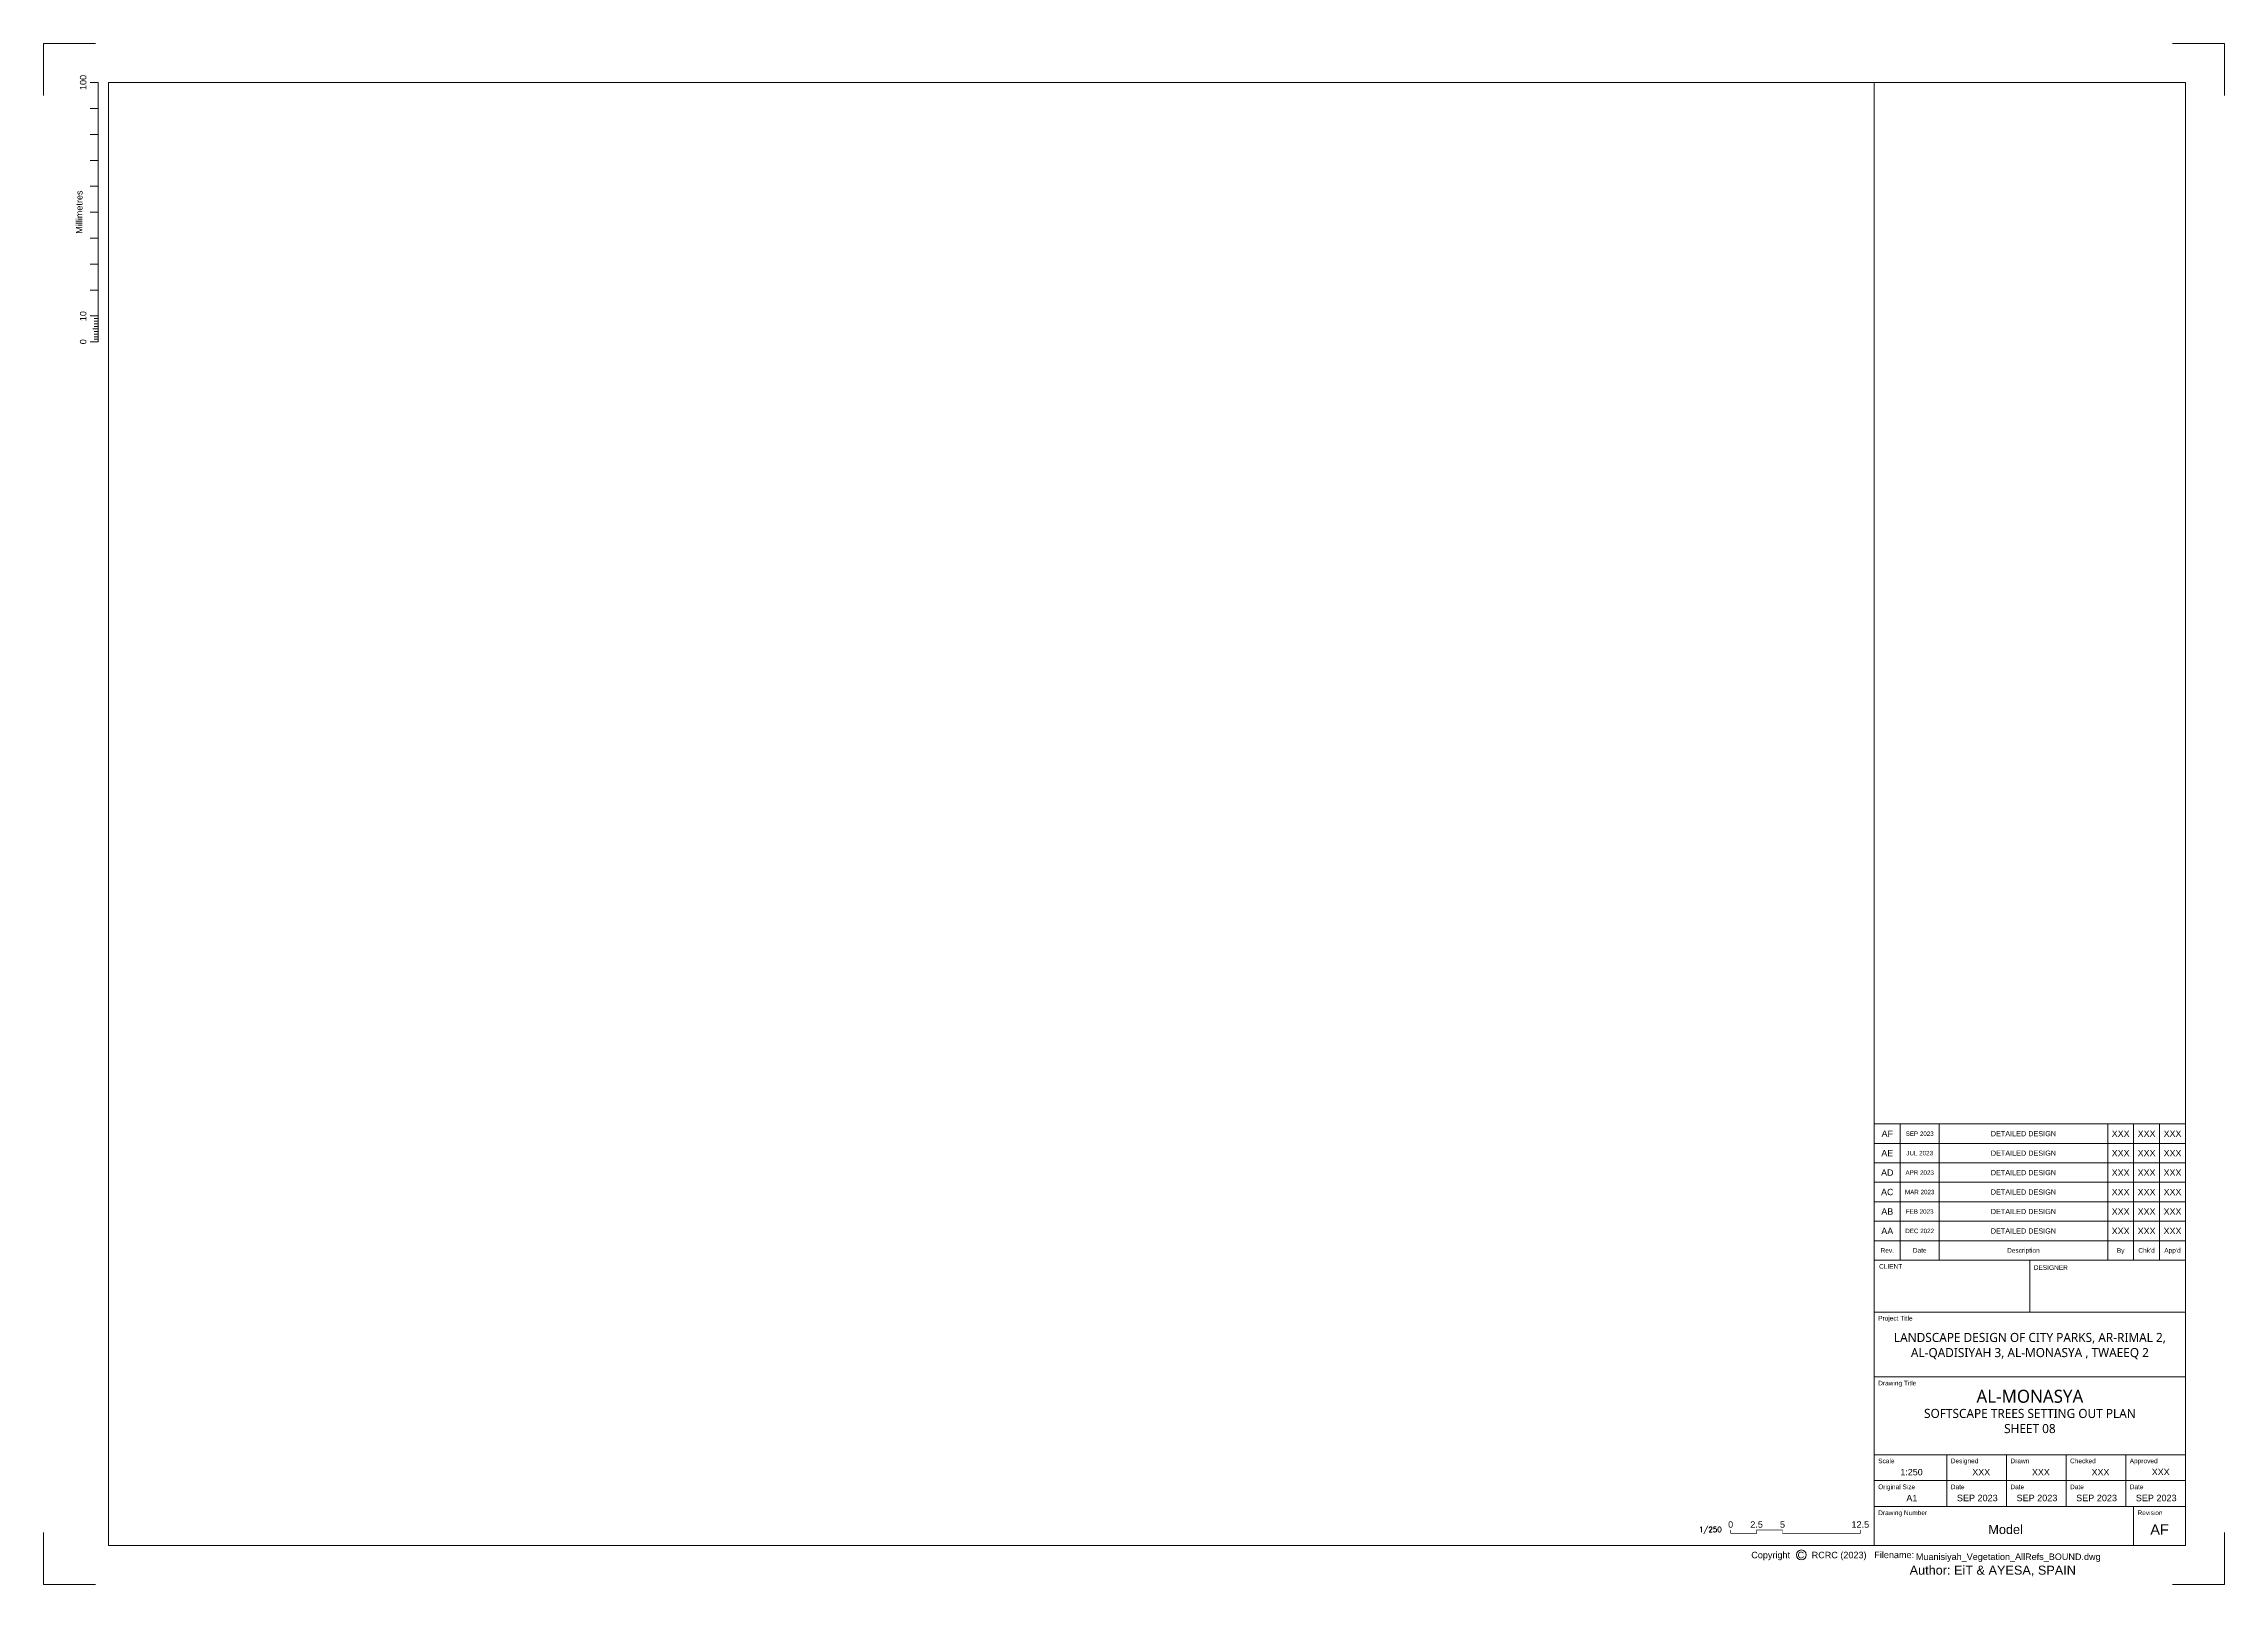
# Paper-space layout 'JVEA-GRP-MON-SFT-4009' of a CAD drawing. Header units: metres. Extents: x 0.001 to 0.842, y 0.003 to 0.597.
import ezdxf
from ezdxf.enums import TextEntityAlignment as Align

# ---------------------------------------------------------------- set-up
doc = ezdxf.new("R2010")
doc.units = ezdxf.units.M
doc.header["$LTSCALE"] = 5
for name, color, linetype in [('A_TEXT_EDIT', 7, 'Continuous'), ('XREF_MON_TITLE BLOCK$0$EA_TEXT_NOTEDIT', 7, 'Continuous'), ('XREF_MON_TITLE BLOCK$0$EA_TEXT_REF', 7, 'Continuous'), ('XREF_MON_TITLE BLOCK$0$G-ANNO AA', 7, 'Continuous')]:
    doc.layers.add(name, color=color, linetype=linetype)
doc.layers.add('EiT_aux', color=50, linetype='Continuous', plot=False)
for name, color, linetype, lineweight in [('XREF_MON_TITLE BLOCK$0$EA_PLAN TEMPLATE', 7, 'Continuous', 15), ('XREF_MON_TITLE BLOCK$0$G-ANNO-TTLB', 7, 'Continuous', 15), ('XREF_MON_TITLE BLOCK$0$Z-TTLB-TEXT', 4, 'Continuous', 0)]:
    doc.layers.add(name, color=color, linetype=linetype, lineweight=lineweight)
doc.styles.add('Arial_4', font='arial.ttf', dxfattribs={"height": 1.8})
doc.styles.add('ATK_Arial_5.0mm', font='arial.ttf', dxfattribs={"height": 5})
doc.styles.add('POBLET2', font='romans.shx')
doc.styles.get("Standard").update_dxf_attribs({"font": 'arial.ttf'})
doc.styles.add('XREF_MON_TITLE BLOCK$0$Arial_4', font='arial.ttf', dxfattribs={"height": 2.5})
doc.styles.add('XREF_MON_TITLE BLOCK$0$Arial_6', font='arial.ttf', dxfattribs={"height": 1.8})
doc.styles.add('XREF_MON_TITLE BLOCK$0$Arial_7', font='arial.ttf', dxfattribs={"height": 3.5})
doc.styles.add('XREF_MON_TITLE BLOCK$0$ATK_Arial_2.5mm', font='arial.ttf', dxfattribs={"height": 2.5})
doc.styles.add('XREF_MON_TITLE BLOCK$0$ATK_Arial_3.5m', font='arial.ttf', dxfattribs={"height": 3.5})
doc.styles.add('XREF_MON_TITLE BLOCK$0$ATK_Arial_4.0m', font='arial.ttf', dxfattribs={"height": 4})
doc.styles.add('XREF_MON_TITLE BLOCK$0$ATK_Arial_4.0mm', font='arial.ttf', dxfattribs={"height": 4})
doc.styles.add('XREF_MON_TITLE BLOCK$0$ATK_Arial_5.0mm', font='arial.ttf', dxfattribs={"height": 5})

# ---------------------------------------------------------------- blocks, each defined once
blk = doc.blocks.new('XREF_MON_TITLE BLOCK')
at = {"layer": 'XREF_MON_TITLE BLOCK$0$EA_PLAN TEMPLATE', "lineweight": 13}
for p, q in [((21, 579), (18, 579)), ((21, 479), (21, 579)), ((21, 569), (18, 569)), ((21, 559), (18, 559)), ((21, 549), (18, 549)), ((21, 539), (18, 539)), ((21, 529), (18, 529)), ((21, 519), (18, 519)), ((21, 509), (18, 509)), ((21, 499), (18, 499)), ((21, 489), (18, 489)), ((21, 488), (19.5, 488)), ((21, 484), (19, 484)), ((21, 487), (19.5, 487)), ((21, 486), (19.5, 486)), ((21, 485), (19.5, 485)), ((21, 483), (19.5, 483)), ((21, 482), (19.5, 482)), ((21, 481), (19.5, 481)), ((21, 480), (19.5, 480)), ((21, 479), (18, 479))]:
    blk.add_line(p, q, dxfattribs=at)
at = {"layer": 'XREF_MON_TITLE BLOCK$0$EA_PLAN TEMPLATE', "lineweight": 5}
for p, q in [((706, 125), (706, 579)), ((826, 50), (706, 50)), ((826, 30), (706, 30)), ((806, 15), (806, 30))]:
    blk.add_line(p, q, dxfattribs=at)
at = {"layer": 'XREF_MON_TITLE BLOCK$0$EA_PLAN TEMPLATE'}
for p, q in [((826, 177.5), (706, 177.5)), ((716, 177.5), (716, 125)), ((731, 177.5), (731, 125)), ((796, 125), (796, 177.5)), ((806, 125), (806, 177.5)), ((816, 177.5), (816, 125)), ((706, 170), (826, 170)), ((826, 170), (706, 170)), ((706, 162.5), (826, 162.5)), ((706, 155), (826, 155)), ((706, 147.5), (826, 147.5)), ((826, 140), (706, 140)), ((706, 132.5), (826, 132.5)), ((706, 125), (826, 125)), ((766, 105), (766, 125)), ((826, 80), (706, 80)), ((734, 30), (734, 50)), ((757, 30), (757, 50)), ((780, 30), (780, 50)), ((803, 30), (803, 50)), ((826, 40), (706, 40))]:
    blk.add_line(p, q, dxfattribs=at)
at = {"layer": 'XREF_MON_TITLE BLOCK$0$EA_PLAN TEMPLATE', "flags": 128}
for points in [[(0, 574), (0, 594), (20, 594)], [(821, 594), (841, 594), (841, 574)], [(20, 0), (0, 0), (0, 20)], [(841, 20), (841, 0), (821, 0)], [(841, 20), (841, 0), (821, 0)]]:
    blk.add_lwpolyline(points, dxfattribs=at)
at = {"layer": 'XREF_MON_TITLE BLOCK$0$EA_PLAN TEMPLATE', "lineweight": 5, "flags": 128}
for points in [[(826, 15), (826, 579), (25, 579), (25, 15)], [(25, 15), (826, 15)]]:
    blk.add_lwpolyline(points, dxfattribs=at)
at = {"layer": 'XREF_MON_TITLE BLOCK$0$EA_PLAN TEMPLATE'}
for points in [[(706, 105), (826, 105), (826, 125), (706, 125)], [(706, 105), (826, 105), (826, 15), (706, 15)]]:
    blk.add_lwpolyline(points, close=True, dxfattribs=at)
at = {"layer": 'XREF_MON_TITLE BLOCK$0$G-ANNO-TTLB', "lineweight": 5}
blk.add_circle((677.88, 11.37), 1.9, dxfattribs=at)
at = {"layer": 'XREF_MON_TITLE BLOCK$0$EA_PLAN TEMPLATE', "lineweight": 13, "style": 'XREF_MON_TITLE BLOCK$0$ATK_Arial_2.5mm'}
for s, p in [('100', (16.5, 579.02)), ('Millimetres', (15, 529.04)), ('10', (16.5, 488.93)), ('0', (16.5, 479.06))]:
    blk.add_text(s, height=2.5, rotation=90, dxfattribs=at).set_placement(p, align=Align.CENTER)
at = {"layer": 'XREF_MON_TITLE BLOCK$0$EA_TEXT_NOTEDIT', "lineweight": 5, "style": 'XREF_MON_TITLE BLOCK$0$Arial_6'}
for s, p in [('Rev.', (711, 128.75)), ('Date', (723.5, 128.75)), ('Description', (763.5, 128.75)), ('By', (801, 128.75)), ("Chk'd", (811, 128.75)), ("App'd", (821, 128.75))]:
    blk.add_text(s, height=1.8, dxfattribs=at).set_placement(p, align=Align.MIDDLE_CENTER)
for s, p in [('CLIENT', (707.85, 123.5)), ('Project Title', (707.5, 103.5)), ('Drawing Title', (707.5, 78.5)), ('Scale', (707.5, 48.5)), ('Designed', (735.5, 48.5)), ('Drawn', (758.5, 48.5)), ('Checked', (781.5, 48.5)), ('Approved', (804.5, 48.5)), ('Original Size', (707.5, 38.5)), ('Date', (735.5, 38.5)), ('Date', (758.5, 38.5)), ('Date', (781.5, 38.5)), ('Date', (804.5, 38.5)), ('Drawing Number', (707.5, 28.5)), ('Revision', (807.5, 28.5))]:
    blk.add_text(s, height=1.8, dxfattribs=at).set_placement(p, align=Align.TOP_LEFT)
blk.add_text('DESIGNER', height=1.8, dxfattribs=at).set_placement((767.5, 121.24))
at = {"layer": 'XREF_MON_TITLE BLOCK$0$EA_TEXT_REF', "lineweight": 5, "style": 'XREF_MON_TITLE BLOCK$0$Arial_6'}
blk.add_text('A1', height=2.5, dxfattribs=at).set_placement((720.5, 32), align=Align.CENTER)
at = {"layer": 'XREF_MON_TITLE BLOCK$0$EA_TEXT_REF', "color": 7, "linetype": 'Continuous', "style": 'XREF_MON_TITLE BLOCK$0$ATK_Arial_3.5m'}
blk.add_text('Model', height=3.5, dxfattribs=at).set_placement((756.63, 19.42), align=Align.CENTER)
at = {"layer": 'XREF_MON_TITLE BLOCK$0$EA_TEXT_REF', "linetype": 'Continuous', "insert": (766, 91.86), "char_height": 3.5, "attachment_point": 5, "style": 'XREF_MON_TITLE BLOCK$0$ATK_Arial_5.0mm'}
blk.add_mtext_dynamic_manual_height_columns('{\\fSegoe UI|b0|i0|c0|p34;LANDSCAPE DESIGN OF CITY PARKS, AR-RIMAL 2, AL-QADISIYAH 3, AL-MONASYA , TWAEEQ 2 }', width=108.2239, gutter_width=20, heights=[0], dxfattribs=at)
at = {"layer": 'XREF_MON_TITLE BLOCK$0$EA_TEXT_REF', "color": 7, "linetype": 'Continuous', "insert": (816, 21.14), "char_height": 4, "attachment_point": 5, "line_spacing_factor": 0.938532, "style": 'XREF_MON_TITLE BLOCK$0$ATK_Arial_4.0m'}
blk.add_mtext_dynamic_manual_height_columns('AF', width=9.9282, gutter_width=20, heights=[0], dxfattribs=at)
at = {"layer": 'XREF_MON_TITLE BLOCK$0$G-ANNO AA', "lineweight": 5, "style": 'XREF_MON_TITLE BLOCK$0$Arial_6'}
for p in [(763.5, 173.75), (763.5, 166.25), (763.5, 158.75), (763.5, 151.25), (763.5, 143.75), (763.5, 136.25)]:
    blk.add_text('DETAILED DESIGN', height=2, dxfattribs=at).set_placement(p, align=Align.MIDDLE_CENTER)
at = {"layer": 'XREF_MON_TITLE BLOCK$0$G-ANNO AA', "lineweight": 211, "attachment_point": 5, "line_spacing_factor": 0.938532, "style": 'XREF_MON_TITLE BLOCK$0$Arial_4'}
for s, width, insert, char_height in [('AF', 4.7281, (711, 173.75), 2.459), ('SEP 2023', 12.1744, (723.5, 173.75), 1.721), ('XXX', 7.3301, (801, 173.75), 2.459), ('XXX', 7.3301, (811, 173.75), 2.459), ('XXX', 7.3301, (821, 173.75), 2.459), ('AD', 4.7281, (711, 158.75), 2.459), ('AE', 4.7281, (711, 166.25), 2.459), ('JUL 2023', 12.1744, (723.5, 166.25), 1.721), ('XXX', 7.3301, (801, 166.25), 2.459), ('XXX', 7.3301, (801, 158.75), 2.459), ('XXX', 7.3301, (811, 166.25), 2.459), ('XXX', 7.3301, (811, 158.75), 2.459), ('XXX', 7.3301, (821, 166.25), 2.459), ('XXX', 7.3301, (821, 158.75), 2.459), ('AC', 4.7281, (711, 151.25), 2.459), ('APR 2023', 12.1744, (723.5, 158.75), 1.721), ('MAR 2023', 12.1744, (723.5, 151.25), 1.721), ('XXX', 7.3301, (801, 151.25), 2.459), ('XXX', 7.3301, (811, 151.25), 2.459), ('XXX', 7.3301, (821, 151.25), 2.459), ('AB', 4.7281, (711, 143.75), 2.459), ('FEB 2023', 12.1744, (723.5, 143.75), 1.721), ('XXX', 7.3301, (801, 143.75), 2.459), ('XXX', 7.3301, (811, 143.75), 2.459), ('XXX', 7.3301, (821, 143.75), 2.459), ('AA', 4.7281, (711, 136.25), 2.459), ('DEC 2022', 12.1744, (723.5, 136.25), 1.721), ('XXX', 7.3301, (801, 136.25), 2.459), ('XXX', 7.3301, (811, 136.25), 2.459), ('XXX', 7.3301, (821, 136.25), 2.459)]:
    blk.add_mtext_dynamic_manual_height_columns(s, width=width, gutter_width=20, heights=[0], dxfattribs=dict(at, insert=insert, char_height=char_height))
at = {"layer": 'XREF_MON_TITLE BLOCK$0$G-ANNO-TTLB', "lineweight": 5}
for s, height, style, p in [('Filename: ', 2.5, 'XREF_MON_TITLE BLOCK$0$Arial_4', (706, 11.37)), ('Author: EiT & AYESA, SPAIN ', 3.5, 'XREF_MON_TITLE BLOCK$0$Arial_7', (719.62, 5.48))]:
    blk.add_text(s, height=height, dxfattribs=dict(at, style=style)).set_placement(p, align=Align.MIDDLE_LEFT)
at = {"layer": 'XREF_MON_TITLE BLOCK$0$G-ANNO-TTLB', "linetype": 'Continuous', "insert": (766, 72.48), "char_height": 5, "attachment_point": 5, "style": 'XREF_MON_TITLE BLOCK$0$ATK_Arial_5.0mm'}
blk.add_mtext_dynamic_manual_height_columns('{\\fSegoe UI|b0|i0|c0|p34;AL-MONASYA}', width=108.2239, gutter_width=20, heights=[0], dxfattribs=at)
at = {"layer": 'XREF_MON_TITLE BLOCK$0$G-ANNO-TTLB', "lineweight": 211, "attachment_point": 1, "line_spacing_factor": 0.938532, "style": 'XREF_MON_TITLE BLOCK$0$Arial_4'}
for s, heights, insert, char_height in [('XXX', [0], (743.8, 44.49), 2.459), ('XXX', [0], (766.8, 44.49), 2.459), ('XXX', [1.53], (789.8, 44.49), 2.459), ('XXX', [0], (813.01, 44.58), 2.459), ('SEP 2023', [0], (737.86, 34.56), 2.5), ('SEP 2023', [0], (760.86, 34.56), 2.5), ('SEP 2023', [0], (783.86, 34.56), 2.5), ('SEP 2023', [0], (806.86, 34.56), 2.5)]:
    blk.add_mtext_dynamic_manual_height_columns(s, width=108.2239, gutter_width=20, heights=heights, dxfattribs=dict(at, insert=insert, char_height=char_height))
at = {"layer": 'XREF_MON_TITLE BLOCK$0$G-ANNO-TTLB', "linetype": 'Continuous', "lineweight": 0, "insert": (703, 9.31), "char_height": 2.5, "attachment_point": 9, "line_spacing_factor": 0.975, "style": 'XREF_MON_TITLE BLOCK$0$ATK_Arial_2.5mm'}
blk.add_mtext('Copyright   C   RCRC (2023)', dxfattribs=at)
at = {"layer": 'XREF_MON_TITLE BLOCK$0$Z-TTLB-TEXT', "color": 0, "style": 'XREF_MON_TITLE BLOCK$0$ATK_Arial_4.0mm'}
blk.add_text('Muanisiyah_Vegetation_AllRefs_BOUND.dwg', height=2.5, dxfattribs=at).set_placement((722.03, 9.41))
blk = doc.blocks.new('*U18')
at = {"const_width": 0.2}
blk.add_lwpolyline([(0, -0.2), (0, -1.45), (10, -1.45), (10, -0.2), (20, -0.2), (20, -1.45), (50, -1.45), (50, -0.2)], dxfattribs=at)
for s, p in [('0', (0, 0.7)), ('2.5', (10, 0.7)), ('5', (20, 0.7)), ('12.5', (50, 0.7))]:
    blk.add_text(s, height=2.5).set_placement(p, align=Align.CENTER)
at = {"layer": 'EiT_aux', "style": 'POBLET2'}
blk.add_text('1/250', height=2, dxfattribs=at).set_placement((-7.81, -0.96), align=Align.CENTER)

psp = doc.layouts.new('JVEA-GRP-MON-SFT-4009')

# ---------------------------------------------------------------- block references
at = {"xscale": 0.001, "yscale": 0.001, "zscale": 0.001}
for name, p in [('XREF_MON_TITLE BLOCK', (0.00079, 0.00263)), ('*U18', (0.65139, 0.02377))]:
    psp.add_blockref(name, p, dxfattribs=at)

# ---------------------------------------------------------------- texts
at = {"layer": 'A_TEXT_EDIT', "linetype": 'Continuous', "insert": (0.76679, 0.07028), "char_height": 0.0035, "attachment_point": 2, "style": 'ATK_Arial_5.0mm'}
psp.add_mtext_dynamic_manual_height_columns('{\\fSegoe UI|b0|i0|c0|p34;SOFTSCAPE TREES SETTING OUT PLAN  \\PSHEET 08}', width=0.1082239, gutter_width=0.02, heights=[0], dxfattribs=at)
at = {"layer": 'A_TEXT_EDIT', "lineweight": 211, "insert": (0.71685, 0.04713), "char_height": 0.002459, "attachment_point": 1, "line_spacing_factor": 0.938532, "style": 'Arial_4'}
psp.add_mtext_dynamic_manual_height_columns('1:250', width=0.1082239, gutter_width=0.02, heights=[0], dxfattribs=at)

doc.saveas('drawing.dxf')
